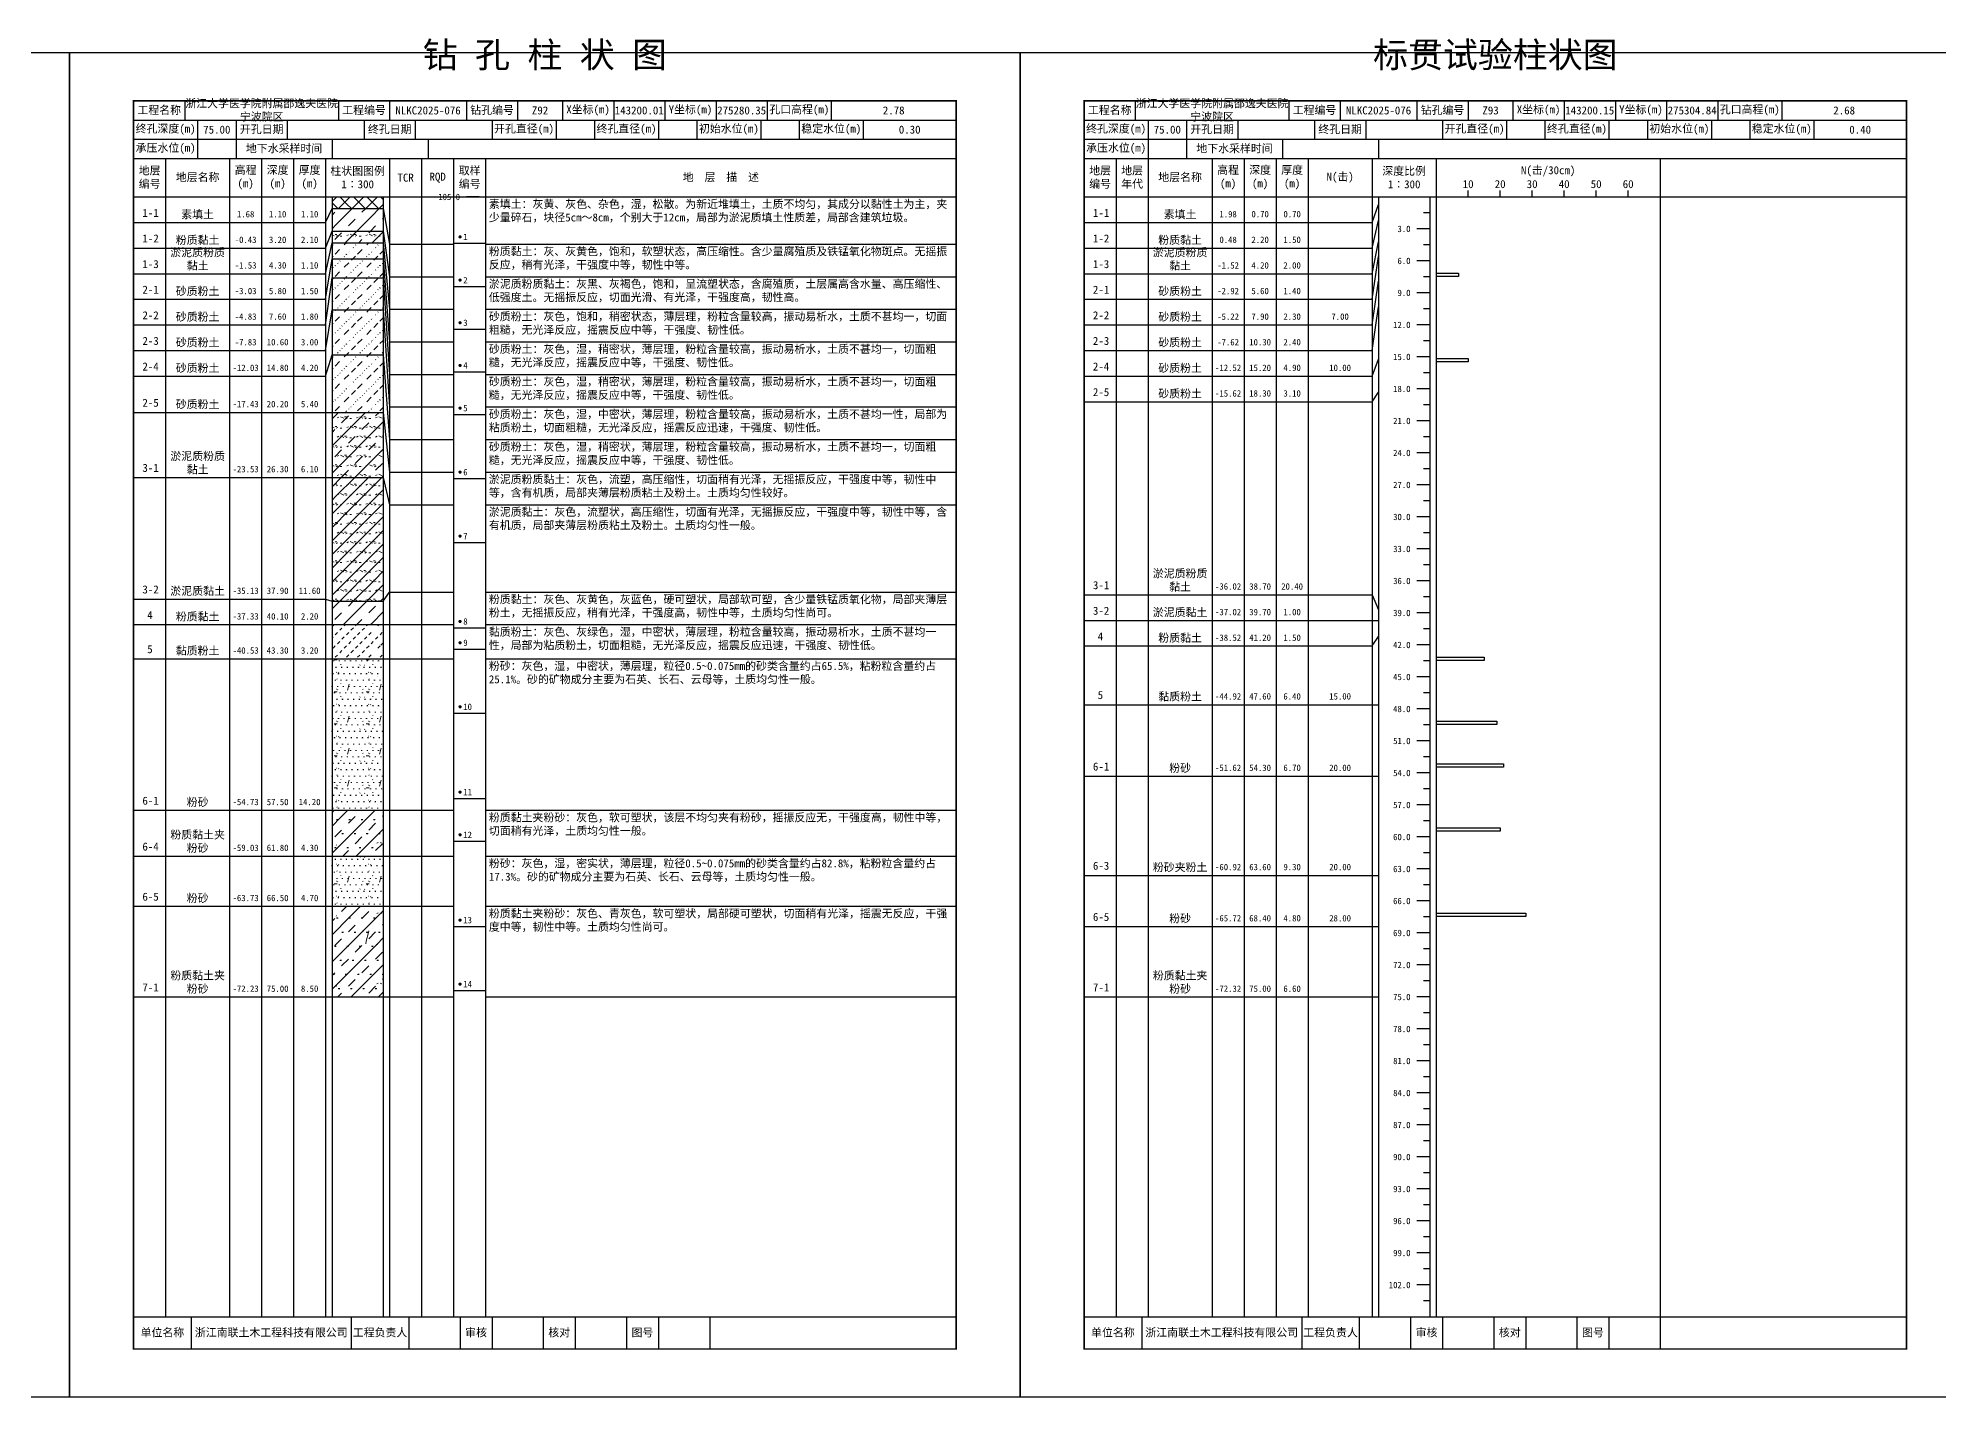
# Model space of a CAD drawing. Extents: x 297 to 65340, y 0 to 425.
# Drawn here: x 59687 to 60281, y 0 to 425 of the extents above; entities that cross this region are included whole.
import ezdxf
from ezdxf.enums import TextEntityAlignment as Align

# ---------------------------------------------------------------- set-up
doc = ezdxf.new("R2010")
doc.units = 0
doc.layers.get('0').update_dxf_attribs({"linetype": 'CONTINUOUS'})
doc.layers.add('FRAME', color=7, linetype='CONTINUOUS')
doc.layers.add('STRATUM', color=7, linetype='CONTINUOUS')
doc.layers.add('HATCH', color=7, linetype='CONTINUOUS', lineweight=13)
doc.styles.add('ST', font='')
doc.styles.get('ST').set_extended_font_data('SimSun')
pattern_1 = [(45, (0, 0), (-4.2426407, 4.2426407), [10, 0]), (45, (1.061, -3.182), (-2.12132034, 6.36396103), [3, -3])]
pattern_2 = [(45, (0, 0), (-4.2426407, 4.2426407), [10, 0]), (45, (1.061, -3.182), (-2.12132034, 6.36396103), [3, -3]), (26.565, (1.0741, -0.2536), (5.99982296, 5.99981224), [0.567, -12.849]), (0, (0.507, -0.2536), (0, 6), [0.567, -5.433]), (26.565, (-1.5813, 0), (5.99982296, 5.99981224), [0.567, -12.849]), (0, (-1.074, 0.2536), (0, 6), [0.567, -5.433]), (153.435, (0.5071, -0.2536), (-5.9998176, -5.36e-06), [1.134, -12.2826]), (26.565, (4.0741, 2.7464), (5.99982296, 5.99981224), [0.567, -12.849]), (0, (3.507, 2.7464), (0, 6), [0.567, -5.433]), (26.565, (1.4187, 3), (5.99982296, 5.99981224), [0.567, -12.849]), (0, (1.926, 3.2536), (0, 6), [0.567, -5.433]), (153.435, (3.5071, 2.7464), (-5.9998176, -5.36e-06), [1.134, -12.2826])]
pattern_3 = [(45.000006, (0, 0), (-7.3e-07, 6.99998237), [1.971956, -7.927535]), (45.000006, (2.813, 2.829), (-7.3e-07, 6.99998237), [1.99367, -7.905828]), (45.000006, (5.0675, 5.082), (-7.3e-07, 6.99998237), [1.813609, -8.085882]), (26.565052, (0, 3.5), (7.00000042, 7.00000017), [0.0965, -15.555976]), (36.869899, (0.7, 4.2), (6.999999835, 7.000000165), [0.197747, -34.802253]), (315.00001, (3.5, 6.976), (6.99998237, 1.22e-06), [0.033054, -9.866441]), (26.565052, (3.5, 0), (7.00000042, 7.00000017), [0.144749, -15.507727]), (26.565052, (4.2, 0.7), (7.00000042, 7.00000017), [0.10528, -15.547196]), (90.000004, (4.55, 1.05), (-7, -5e-07), [0.028767, -6.971233]), (26.565052, (4.9, 1.4), (7.00000042, 7.00000017), [0.091014, -31.213938]), (36.869899, (5.6, 2.1), (6.999999835, 7.000000165), [0.110692, -34.889308]), (45.000002, (6.3, 2.8), (-2.4e-07, 6.99998237), [0.109112, -9.790383]), (315.00001, (6.914, 3.548), (6.99998237, 1.22e-06), [0.033054, -9.866441]), (36.869898, (1.4, 4.9), (6.999999957, 7.000000043), [0.10224, -34.89776]), (53.130103, (2.1, 5.6), (13.999999763, 21.000000158), [0.134384, -34.865616]), (53.130103, (2.8, 6.3), (13.999999763, 21.000000158), [0.126246, -34.873754])]
pattern_4 = [(82.875, (-0.8346, -1.206), (0.00036925, 10.000176442), [0.08929, -80.53371]), (143.13, (-0.7336, -1.2818), (-29.99996427, 20.00005359), [0.12627, -49.87373]), (172.875, (-0.5564, -1.304), (-70.000245666, 9.999660329), [0.17857, -80.44443]), (206.565, (-0.378, -1.2147), (-9.99970493, -9.99968706), [0.19954, -22.16046]), (243.435, (-0.2887, -1.0363), (8.93e-06, -9.999696), [0.19954, -22.16146]), (255.964, (-0.1994, -0.679), (-0.00020004, -9.99950129), [0.36813, -40.86287]), (255.964, (0.1106, 0.561), (-0.00020004, -9.99950129), [1.27838, -39.95262]), (255.964, (0.179, 0.835), (-0.00020004, -9.99950129), [0.28235, -40.94865]), (216.87, (0.3694, 1.0892), (-9.999982136, -10.000017864), [0.12627, -49.87373]), (243.435, (0.2683, 1.0135), (8.93e-06, -9.999696), [0.19954, -22.16146]), (206.565, (0.548, 1.1785), (-9.99970493, -9.99968706), [0.19954, -22.16046]), (172.875, (0.725, 1.1563), (-70.000245666, 9.999660329), [0.17857, -80.44443]), (143.13, (0.826, 1.0806), (-29.99996427, 20.00005359), [0.12627, -49.87373]), (82.875, (0.815, 0.992), (0.00036925, 10.000176442), [0.08929, -80.53371]), (0, (-0.33, 0.34), (0, 10), [0.89286, -9.10714]), (0, (0.025, 0), (1, 2), [0, -1.75]), (0, (0, 0.025), (1, 2), [0, -1.75]), (0, (0, 0), (1, 2), [0, -1.75]), (0, (-0.025, 0), (1, 2), [0, -1.75]), (0, (0, -0.025), (1, 2), [0, -1.75])]
pattern_5 = [(82.875, (-1.8361, -2.6533), (0.00081235, 22.00038817), [0.196438, -177.174162]), (143.13, (-1.614, -2.82), (-65.9999214, 44.0001179), [0.277794, -109.722206]), (172.875, (-1.224, -2.8687), (-154.00054047, 21.99925272), [0.392854, -176.977746]), (206.565, (-0.831, -2.672), (-21.9993508, -21.9993115), [0.438988, -48.753012]), (243.435, (-0.635, -2.28), (1.96e-05, -21.9993312), [0.438988, -48.755212]), (255.964, (-0.4387, -1.494), (-0.0004401, -21.99890283), [0.809886, -89.898314]), (255.964, (0.2434, 1.2344), (-0.0004401, -21.99890283), [2.812436, -87.895764]), (255.964, (0.394, 1.837), (-0.0004401, -21.99890283), [0.62117, -90.08703]), (216.87, (0.8126, 2.3963), (-21.9999607, -22.0000393), [0.277794, -109.722206]), (243.435, (0.59, 2.23), (1.96e-05, -21.9993312), [0.438988, -48.755212]), (206.565, (1.205, 2.593), (-21.9993508, -21.9993115), [0.438988, -48.753012]), (172.875, (1.595, 2.544), (-154.00054047, 21.99925272), [0.392854, -176.977746]), (143.13, (1.8173, 2.3772), (-65.9999214, 44.0001179), [0.277794, -109.722206]), (82.875, (1.793, 2.1823), (0.00081235, 22.00038817), [0.196438, -177.174162]), (0, (-0.725, 0.748), (0, 22), [1.964292, -20.035708]), (0, (0.055, 0), (2.2, 4.4), [0, -3.85]), (0, (0, 0.055), (2.2, 4.4), [0, -3.85]), (0, (0, 0), (2.2, 4.4), [0, -3.85]), (0, (-0.055, 0), (2.2, 4.4), [0, -3.85]), (0, (0, -0.055), (2.2, 4.4), [0, -3.85])]

# ---------------------------------------------------------------- blocks, each defined once
blk = doc.blocks.new('SolidCircle')
at = {"const_width": 0.5}
blk.add_lwpolyline([(-0.25, 0, 1), (0.25, 0, 1)], format="xyb", close=True, dxfattribs=at)

msp = doc.modelspace()

# ---------------------------------------------------------------- hatches: boundary and pattern name
at = {"layer": 'HATCH'}
h = msp.add_hatch(dxfattribs=at)
h.set_pattern_fill('STT', color=256, style=0)
h.set_pattern_definition([(45, (0, 0), (-2.12132034, 2.12132034), [10, 0]), (135, (0, 0), (-2.12132034, -2.12132034), [10, 0])])
h.paths.add_polyline_path([(59795, 375), (59779, 375), (59779, 371.33), (59795, 371.33)])
h = msp.add_hatch(dxfattribs=at)
h.set_pattern_fill('FZNT', color=256, style=0)
h.set_pattern_definition(pattern_1)
h.paths.add_polyline_path([(59795, 371.33), (59779, 371.33), (59779, 364.33), (59795, 364.33)])
h = msp.add_hatch(dxfattribs=at)
h.set_pattern_fill('YNFNT', color=256, style=0)
h.set_pattern_definition(pattern_2)
h.paths.add_polyline_path([(59795, 364.33), (59779, 364.33), (59779, 360.67), (59795, 360.67)])
h = msp.add_hatch(dxfattribs=at)
h.set_pattern_fill('SZFT', color=256, style=0)
h.set_pattern_definition(pattern_3)
h.paths.add_polyline_path([(59795, 360.67), (59779, 360.67), (59779, 355.67), (59795, 355.67)])
h = msp.add_hatch(dxfattribs=at)
h.set_pattern_fill('SZFT', color=256, style=0)
h.set_pattern_definition(pattern_3)
h.paths.add_polyline_path([(59795, 355.67), (59779, 355.67), (59779, 349.67), (59795, 349.67)])
h = msp.add_hatch(dxfattribs=at)
h.set_pattern_fill('SZFT', color=256, style=0)
h.set_pattern_definition(pattern_3)
h.paths.add_polyline_path([(59795, 349.67), (59779, 349.67), (59779, 339.67), (59795, 339.67)])
h = msp.add_hatch(dxfattribs=at)
h.set_pattern_fill('SZFT', color=256, style=0)
h.set_pattern_definition(pattern_3)
h.paths.add_polyline_path([(59795, 339.67), (59779, 339.67), (59779, 325.67), (59795, 325.67)])
h = msp.add_hatch(dxfattribs=at)
h.set_pattern_fill('SZFT', color=256, style=0)
h.set_pattern_definition(pattern_3)
h.paths.add_polyline_path([(59795, 325.67), (59779, 325.67), (59779, 307.67), (59795, 307.67)])
h = msp.add_hatch(dxfattribs=at)
h.set_pattern_fill('YNFNT', color=256, style=0)
h.set_pattern_definition(pattern_2)
h.paths.add_polyline_path([(59795, 307.67), (59779, 307.67), (59779, 287.33), (59795, 287.33)])
h = msp.add_hatch(dxfattribs=at)
h.set_pattern_fill('YNNT', color=256, style=0)
h.set_pattern_definition([(45, (0, 0), (-2.12132034, 2.12132034), [10, 0]), (26.565, (1.0741, -0.2536), (5.99982296, 5.99981224), [0.567, -12.849]), (0, (0.507, -0.2536), (0, 6), [0.567, -5.433]), (26.565, (-1.5813, 0), (5.99982296, 5.99981224), [0.567, -12.849]), (0, (-1.074, 0.2536), (0, 6), [0.567, -5.433]), (153.435, (0.5071, -0.2536), (-5.9998176, -5.36e-06), [1.134, -12.2826]), (26.565, (4.0741, 2.7464), (5.99982296, 5.99981224), [0.567, -12.849]), (0, (3.507, 2.7464), (0, 6), [0.567, -5.433]), (26.565, (1.4187, 3), (5.99982296, 5.99981224), [0.567, -12.849]), (0, (1.926, 3.2536), (0, 6), [0.567, -5.433]), (153.435, (3.5071, 2.7464), (-5.9998176, -5.36e-06), [1.134, -12.2826])])
h.paths.add_polyline_path([(59795, 287.33), (59779, 287.33), (59779, 248.67), (59795, 248.67)])
h = msp.add_hatch(dxfattribs=at)
h.set_pattern_fill('FZNT', color=256, style=0)
h.set_pattern_definition(pattern_1)
h.paths.add_polyline_path([(59795, 248.67), (59779, 248.67), (59779, 241.33), (59795, 241.33)])
h = msp.add_hatch(dxfattribs=at)
h.set_pattern_fill('NZFT', color=256, style=0)
h.set_pattern_definition([(45.000005, (0, 0), (-6e-07, 6.99998237), [0.947297, -8.952198]), (45.000005, (1.4, 1.4), (-6e-07, 6.99998237), [0.986898, -8.912597]), (45.000005, (2.8, 2.8), (-6e-07, 6.99998237), [1.060182, -8.839313]), (45.000005, (4.2, 4.2), (-6e-07, 6.99998237), [0.949178, -8.950318]), (45.000005, (5.6, 5.6), (-6e-07, 6.99998237), [1.036501, -8.862994]), (45.000005, (3.5, 0), (-6e-07, 6.99998237), [1.013348, -8.886147]), (45.000005, (4.9, 1.4), (-6e-07, 6.99998237), [1.078956, -12.120371]), (45.000005, (6.3, 2.8), (-6e-07, 6.99998237), [0.998824, -8.900671]), (45.000003, (0.7, 4.2), (-3.7e-07, 6.99998237), [1.05533, -8.844165]), (45.000003, (2.1, 5.6), (-3.7e-07, 6.99998237), [1.036501, -8.862994])])
h.paths.add_polyline_path([(59795, 241.33), (59779, 241.33), (59779, 230.67), (59795, 230.67)])
h = msp.add_hatch(dxfattribs=at)
h.set_pattern_fill('FS', color=256, style=0)
h.set_pattern_definition(pattern_4)
h.paths.add_polyline_path([(59795, 230.67), (59779, 230.67), (59779, 183.33), (59795, 183.33)])
h = msp.add_hatch(dxfattribs=at)
h.set_pattern_fill('FZNT', color=256, style=0)
h.set_pattern_definition(pattern_1)
h.paths.add_polyline_path([(59795, 183.33), (59779, 183.33), (59779, 169), (59795, 169)])
h = msp.add_hatch(dxfattribs=at)
h.set_pattern_fill('FS', color=256, scale=2.2, style=0)
h.set_pattern_definition(pattern_5)
h.paths.add_polyline_path([(59795, 183.33), (59779, 183.33), (59779, 169), (59795, 169)])
h = msp.add_hatch(dxfattribs=at)
h.set_pattern_fill('FS', color=256, style=0)
h.set_pattern_definition(pattern_4)
h.paths.add_polyline_path([(59795, 169), (59779, 169), (59779, 153.33), (59795, 153.33)])
h = msp.add_hatch(dxfattribs=at)
h.set_pattern_fill('FZNT', color=256, style=0)
h.set_pattern_definition(pattern_1)
h.paths.add_polyline_path([(59795, 153.33), (59779, 153.33), (59779, 125), (59795, 125)])
h = msp.add_hatch(dxfattribs=at)
h.set_pattern_fill('FS', color=256, scale=2.2, style=0)
h.set_pattern_definition(pattern_5)
h.paths.add_polyline_path([(59795, 153.33), (59779, 153.33), (59779, 125), (59795, 125)])

# ---------------------------------------------------------------- linework, layer by layer
at = {"layer": 'FRAME', "color": 245, "linetype": 'Continuous'}
for points in [[(59400, 0), (59697, 0), (59697, 420), (59400, 420)], [(59697, 0), (59994, 0), (59994, 420), (59697, 420)], [(59994, 0), (60291, 0), (60291, 420), (59994, 420)]]:
    msp.add_lwpolyline(points, close=True, dxfattribs=at)
at = {"layer": 'FRAME', "linetype": 'Continuous', "const_width": 0.5}
for points in [[(59717, 15), (59974, 15), (59974, 405), (59717, 405)], [(60014, 15), (60271, 15), (60271, 405), (60014, 405)]]:
    msp.add_lwpolyline(points, close=True, dxfattribs=at)
at = {"layer": 'FRAME', "color": 0, "linetype": 'Continuous'}
for points in [[(59733, 405), (59733, 399)], [(59781, 405), (59781, 399)], [(59797, 405), (59797, 399)], [(59821, 405), (59821, 399)], [(59837, 405), (59837, 399)], [(59851, 405), (59851, 399)], [(59867, 405), (59867, 399)], [(59883, 405), (59883, 399)], [(59899, 405), (59899, 399)], [(59915, 405), (59915, 399)], [(59935, 405), (59935, 399)], [(59974, 405), (59974, 399)], [(60030, 405), (60030, 399)], [(60078, 405), (60078, 399)], [(60094, 405), (60094, 399)], [(60118, 405), (60118, 399)], [(60134, 405), (60134, 399)], [(60148, 405), (60148, 399)], [(60164, 405), (60164, 399)], [(60180, 405), (60180, 399)], [(60196, 405), (60196, 399)], [(60212, 405), (60212, 399)], [(60232, 405), (60232, 399)], [(60271, 405), (60271, 399)], [(59717, 399), (59974, 399)], [(59737, 399), (59737, 393)], [(59749, 399), (59749, 393)], [(59765, 399), (59765, 393)], [(59789, 399), (59789, 393)], [(59805, 399), (59805, 393)], [(59829, 399), (59829, 393)], [(59849, 399), (59849, 393)], [(59861, 399), (59861, 393)], [(59881, 399), (59881, 393)], [(59893, 399), (59893, 393)], [(59913, 399), (59913, 393)], [(59925, 399), (59925, 393)], [(59945, 399), (59945, 393)], [(59974, 399), (59974, 393)], [(60014, 399), (60271, 399)], [(60034, 399), (60034, 393)], [(60046, 399), (60046, 393)], [(60062, 399), (60062, 393)], [(60086, 399), (60086, 393)], [(60102, 399), (60102, 393)], [(60126, 399), (60126, 393)], [(60146, 399), (60146, 393)], [(60158, 399), (60158, 393)], [(60178, 399), (60178, 393)], [(60190, 399), (60190, 393)], [(60210, 399), (60210, 393)], [(60222, 399), (60222, 393)], [(60242, 399), (60242, 393)], [(60271, 399), (60271, 393)], [(59717, 393), (59974, 393)], [(59737, 393), (59737, 387)], [(59749, 393), (59749, 387)], [(59779, 393), (59779, 387)], [(59809, 393), (59809, 387)], [(60014, 393), (60271, 393)], [(60034, 393), (60034, 387)], [(60046, 393), (60046, 387)], [(60076, 393), (60076, 387)], [(60106, 393), (60106, 387)], [(59717, 387), (59974, 387)], [(59727, 387), (59727, 25)], [(59747, 387), (59747, 25)], [(59757, 387), (59757, 25)], [(59767, 387), (59767, 25)], [(59777, 387), (59777, 25)], [(59797, 387), (59797, 25)], [(59807, 387), (59807, 25)], [(59817, 387), (59817, 25)], [(59827, 387), (59827, 25)], [(59974, 387), (59974, 25)], [(60014, 387), (60271, 387)], [(60024, 387), (60024, 25)], [(60034, 387), (60034, 25)], [(60054, 387), (60054, 25)], [(60064, 387), (60064, 25)], [(60074, 387), (60074, 25)], [(60084, 387), (60084, 25)], [(60104, 387), (60104, 25)], [(60124, 387), (60124, 25)], [(60194, 387), (60194, 25)], [(59717, 375), (59974, 375)], [(59779, 375), (59779, 25)], [(59795, 375), (59795, 25)], [(60014, 375), (60271, 375)], [(60106, 375), (60106, 25)], [(60122, 375), (60122, 25)], [(60134, 375), (60134, 377)], [(60144, 375), (60144, 377)], [(60154, 375), (60154, 377)], [(60164, 375), (60164, 377)], [(60174, 375), (60174, 377)], [(60184, 375), (60184, 377)], [(59717, 25), (59974, 25)], [(59735, 25), (59735, 15)], [(59785, 25), (59785, 15)], [(59803, 25), (59803, 15)], [(59819, 25), (59819, 15)], [(59829, 25), (59829, 15)], [(59845, 25), (59845, 15)], [(59855, 25), (59855, 15)], [(59871, 25), (59871, 15)], [(59881, 25), (59881, 15)], [(59897, 25), (59897, 15)], [(60014, 25), (60271, 25)], [(60032, 25), (60032, 15)], [(60082, 25), (60082, 15)], [(60100, 25), (60100, 15)], [(60116, 25), (60116, 15)], [(60126, 25), (60126, 15)], [(60142, 25), (60142, 15)], [(60152, 25), (60152, 15)], [(60168, 25), (60168, 15)], [(60178, 25), (60178, 15)], [(60194, 25), (60194, 15)]]:
    msp.add_lwpolyline(points, dxfattribs=at)
at = {"layer": 'STRATUM', "linetype": 'Continuous'}
for points in [[(59825, 375), (59821, 375)], [(59777, 367), (59779, 371.33), (59795, 371.33), (59797, 360.23)], [(60104, 367), (60106, 372.67)], [(60122, 370), (60120, 370)], [(59717, 367), (59727, 367)], [(59727, 367), (59747, 367)], [(59747, 367), (59757, 367)], [(59757, 367), (59767, 367)], [(59767, 367), (59777, 367)], [(59777, 359), (59779, 364.33), (59795, 364.33), (59797, 350.06)], [(60014, 367), (60024, 367)], [(60024, 367), (60034, 367)], [(60034, 367), (60054, 367)], [(60054, 367), (60064, 367)], [(60064, 367), (60074, 367)], [(60074, 367), (60084, 367)], [(60084, 367), (60104, 367)], [(60104, 359), (60106, 367.67)], [(60122, 365), (60118, 365)], [(59717, 359), (59727, 359)], [(59727, 359), (59747, 359)], [(59747, 359), (59757, 359)], [(59757, 359), (59767, 359)], [(59767, 359), (59777, 359)], [(59777, 351), (59779, 360.67), (59795, 360.67), (59797, 339.88)], [(59797, 360.23), (59807, 360.23)], [(59807, 360.23), (59817, 360.23)], [(59817, 360.5), (59827, 360.5)], [(59827, 360.23), (59974, 360.23)], [(60014, 359), (60024, 359)], [(60024, 359), (60034, 359)], [(60034, 359), (60054, 359)], [(60054, 359), (60064, 359)], [(60064, 359), (60074, 359)], [(60074, 359), (60084, 359)], [(60084, 359), (60104, 359)], [(60104, 351), (60106, 361)], [(60122, 360), (60120, 360)], [(59717, 351), (59727, 351)], [(59727, 351), (59747, 351)], [(59747, 351), (59757, 351)], [(59757, 351), (59767, 351)], [(59767, 351), (59777, 351)], [(59777, 343), (59779, 355.67), (59795, 355.67), (59797, 329.7)], [(60014, 351), (60024, 351)], [(60024, 351), (60034, 351)], [(60034, 351), (60054, 351)], [(60054, 351), (60064, 351)], [(60064, 351), (60074, 351)], [(60074, 351), (60084, 351)], [(60084, 351), (60104, 351)], [(60104, 343), (60106, 356.33)], [(60122, 355), (60118, 355)], [(60124, 351.17), (60131, 351.17), (60131, 350.17), (60124, 350.17)], [(59777, 335), (59779, 349.67), (59795, 349.67), (59797, 319.53)], [(59797, 350.06), (59807, 350.06)], [(59807, 350.06), (59817, 350.06)], [(59817, 347), (59827, 347)], [(59827, 350.06), (59974, 350.06)], [(60104, 335), (60106, 348.67)], [(60122, 345), (60118, 345)], [(60122, 350), (60120, 350)], [(59717, 343), (59727, 343)], [(59727, 343), (59747, 343)], [(59747, 343), (59757, 343)], [(59757, 343), (59767, 343)], [(59767, 343), (59777, 343)], [(59777, 327), (59779, 339.67), (59795, 339.67), (59797, 309.35)], [(59797, 339.88), (59807, 339.88)], [(59807, 339.88), (59817, 339.88)], [(59827, 339.88), (59974, 339.88)], [(60014, 343), (60024, 343)], [(60024, 343), (60034, 343)], [(60034, 343), (60054, 343)], [(60054, 343), (60064, 343)], [(60064, 343), (60074, 343)], [(60074, 343), (60084, 343)], [(60084, 343), (60104, 343)], [(60104, 327), (60106, 340.67)], [(60122, 340), (60120, 340)], [(59717, 335), (59727, 335)], [(59727, 335), (59747, 335)], [(59747, 335), (59757, 335)], [(59757, 335), (59767, 335)], [(59767, 335), (59777, 335)], [(59817, 333.67), (59827, 333.67)], [(60014, 335), (60024, 335)], [(60024, 335), (60034, 335)], [(60034, 335), (60054, 335)], [(60054, 335), (60064, 335)], [(60064, 335), (60074, 335)], [(60074, 335), (60084, 335)], [(60084, 335), (60104, 335)], [(60122, 335), (60118, 335)], [(59717, 327), (59727, 327)], [(59727, 327), (59747, 327)], [(59747, 327), (59757, 327)], [(59757, 327), (59767, 327)], [(59767, 327), (59777, 327)], [(59797, 329.7), (59807, 329.7)], [(59807, 329.7), (59817, 329.7)], [(59827, 329.7), (59974, 329.7)], [(60014, 327), (60024, 327)], [(60024, 327), (60034, 327)], [(60034, 327), (60054, 327)], [(60054, 327), (60064, 327)], [(60064, 327), (60074, 327)], [(60074, 327), (60084, 327)], [(60084, 327), (60104, 327)], [(60122, 330), (60120, 330)], [(59777, 319), (59779, 325.67), (59795, 325.67), (59797, 299.17)], [(60104, 319), (60106, 324.33)], [(60122, 325), (60118, 325)], [(60124, 324.5), (60134, 324.5), (60134, 323.5), (60124, 323.5)], [(59717, 319), (59727, 319)], [(59727, 319), (59747, 319)], [(59747, 319), (59757, 319)], [(59757, 319), (59767, 319)], [(59767, 319), (59777, 319)], [(59797, 319.53), (59807, 319.53)], [(59807, 319.53), (59817, 319.53)], [(59817, 320.33), (59827, 320.33)], [(59827, 319.53), (59974, 319.53)], [(60014, 319), (60024, 319)], [(60024, 319), (60034, 319)], [(60034, 319), (60054, 319)], [(60054, 319), (60064, 319)], [(60064, 319), (60074, 319)], [(60074, 319), (60084, 319)], [(60084, 319), (60104, 319)], [(60122, 315), (60118, 315)], [(60122, 320), (60120, 320)], [(59797, 309.35), (59807, 309.35)], [(59807, 309.35), (59817, 309.35)], [(59827, 309.35), (59974, 309.35)], [(60014, 311), (60024, 311)], [(60024, 311), (60034, 311)], [(60034, 311), (60054, 311)], [(60054, 311), (60064, 311)], [(60064, 311), (60074, 311)], [(60074, 311), (60084, 311)], [(60084, 311), (60104, 311)], [(60104, 311), (60106, 314)], [(60122, 310), (60120, 310)], [(59717, 307.67), (59727, 307.67)], [(59727, 307.67), (59747, 307.67)], [(59747, 307.67), (59757, 307.67)], [(59757, 307.67), (59767, 307.67)], [(59767, 307.67), (59777, 307.67)], [(59777, 307.67), (59779, 307.67), (59795, 307.67), (59797, 289)], [(59817, 307), (59827, 307)], [(60122, 305), (60118, 305)], [(59797, 299.17), (59807, 299.17)], [(59807, 299.17), (59817, 299.17)], [(59827, 299.17), (59974, 299.17)], [(60122, 300), (60120, 300)], [(60122, 295), (60118, 295)], [(59717, 287.33), (59727, 287.33)], [(59727, 287.33), (59747, 287.33)], [(59747, 287.33), (59757, 287.33)], [(59757, 287.33), (59767, 287.33)], [(59767, 287.33), (59777, 287.33)], [(59777, 287.33), (59779, 287.33), (59795, 287.33), (59797, 278.82)], [(59797, 289), (59807, 289)], [(59807, 289), (59817, 289)], [(59817, 287), (59827, 287)], [(59827, 289), (59974, 289)], [(60122, 290), (60120, 290)], [(60122, 285), (60118, 285)], [(60122, 280), (60120, 280)], [(59797, 278.82), (59807, 278.82)], [(59807, 278.82), (59817, 278.82)], [(59827, 278.82), (59974, 278.82)], [(60122, 275), (60118, 275)], [(60122, 270), (60120, 270)], [(59817, 267), (59827, 267)], [(60122, 265), (60118, 265)], [(60122, 260), (60120, 260)], [(59777, 249.33), (59779, 248.67), (59795, 248.67), (59797, 251.51)], [(59797, 251.51), (59807, 251.51)], [(59807, 251.51), (59817, 251.51)], [(59827, 251.51), (59974, 251.51)], [(60014, 250.67), (60024, 250.67)], [(60024, 250.67), (60034, 250.67)], [(60034, 250.67), (60054, 250.67)], [(60054, 250.67), (60064, 250.67)], [(60064, 250.67), (60074, 250.67)], [(60074, 250.67), (60084, 250.67)], [(60084, 250.67), (60104, 250.67)], [(60104, 250.67), (60106, 246)], [(60122, 255), (60118, 255)], [(60122, 250), (60120, 250)], [(59717, 249.33), (59727, 249.33)], [(59727, 249.33), (59747, 249.33)], [(59747, 249.33), (59757, 249.33)], [(59757, 249.33), (59767, 249.33)], [(59767, 249.33), (59777, 249.33)], [(60122, 245), (60118, 245)], [(59717, 241.33), (59727, 241.33)], [(59727, 241.33), (59747, 241.33)], [(59747, 241.33), (59757, 241.33)], [(59757, 241.33), (59767, 241.33)], [(59767, 241.33), (59777, 241.33)], [(59777, 241.33), (59779, 241.33), (59795, 241.33), (59797, 241.33)], [(59797, 241.33), (59807, 241.33)], [(59807, 241.33), (59817, 241.33)], [(59817, 240.33), (59827, 240.33)], [(59827, 241.33), (59974, 241.33)], [(60014, 242.67), (60024, 242.67)], [(60024, 242.67), (60034, 242.67)], [(60034, 242.67), (60054, 242.67)], [(60054, 242.67), (60064, 242.67)], [(60064, 242.67), (60074, 242.67)], [(60074, 242.67), (60084, 242.67)], [(60084, 242.67), (60104, 242.67)], [(60104, 242.67), (60106, 242.67)], [(60104, 234.67), (60106, 237.67)], [(60122, 240), (60120, 240)], [(59817, 233.67), (59827, 233.67)], [(60014, 234.67), (60024, 234.67)], [(60024, 234.67), (60034, 234.67)], [(60034, 234.67), (60054, 234.67)], [(60054, 234.67), (60064, 234.67)], [(60064, 234.67), (60074, 234.67)], [(60074, 234.67), (60084, 234.67)], [(60084, 234.67), (60104, 234.67)], [(60122, 235), (60118, 235)], [(59717, 230.67), (59727, 230.67)], [(59727, 230.67), (59747, 230.67)], [(59747, 230.67), (59757, 230.67)], [(59757, 230.67), (59767, 230.67)], [(59767, 230.67), (59777, 230.67)], [(59777, 230.67), (59779, 230.67), (59795, 230.67), (59797, 230.67)], [(59797, 230.67), (59807, 230.67)], [(59807, 230.67), (59817, 230.67)], [(59827, 230.67), (59974, 230.67)], [(60122, 230), (60120, 230)], [(60124, 231.17), (60139, 231.17), (60139, 230.17), (60124, 230.17)], [(60122, 225), (60118, 225)], [(60122, 220), (60120, 220)], [(60014, 216.33), (60024, 216.33)], [(60024, 216.33), (60034, 216.33)], [(60034, 216.33), (60054, 216.33)], [(60054, 216.33), (60064, 216.33)], [(60064, 216.33), (60074, 216.33)], [(60074, 216.33), (60084, 216.33)], [(60084, 216.33), (60104, 216.33)], [(60104, 216.33), (60106, 216.33)], [(60122, 215), (60118, 215)], [(59817, 213.67), (59827, 213.67)], [(60122, 210), (60120, 210)], [(60124, 211.17), (60143, 211.17), (60143, 210.17), (60124, 210.17)], [(60122, 205), (60118, 205)], [(60122, 200), (60120, 200)], [(60124, 197.83), (60145, 197.83), (60145, 196.83), (60124, 196.83)], [(60014, 194), (60024, 194)], [(60024, 194), (60034, 194)], [(60034, 194), (60054, 194)], [(60054, 194), (60064, 194)], [(60064, 194), (60074, 194)], [(60074, 194), (60084, 194)], [(60084, 194), (60104, 194)], [(60104, 194), (60106, 194)], [(60122, 195), (60118, 195)], [(59817, 187), (59827, 187)], [(60122, 185), (60118, 185)], [(60122, 190), (60120, 190)], [(59717, 183.33), (59727, 183.33)], [(59727, 183.33), (59747, 183.33)], [(59747, 183.33), (59757, 183.33)], [(59757, 183.33), (59767, 183.33)], [(59767, 183.33), (59777, 183.33)], [(59777, 183.33), (59779, 183.33), (59795, 183.33), (59797, 183.33)], [(59797, 183.33), (59807, 183.33)], [(59807, 183.33), (59817, 183.33)], [(59827, 183.33), (59974, 183.33)], [(60122, 180), (60120, 180)], [(59817, 173.67), (59827, 173.67)], [(60122, 175), (60118, 175)], [(60124, 177.83), (60144, 177.83), (60144, 176.83), (60124, 176.83)], [(59717, 169), (59727, 169)], [(59727, 169), (59747, 169)], [(59747, 169), (59757, 169)], [(59757, 169), (59767, 169)], [(59767, 169), (59777, 169)], [(59777, 169), (59779, 169), (59795, 169), (59797, 169)], [(59797, 169), (59807, 169)], [(59807, 169), (59817, 169)], [(59827, 169), (59974, 169)], [(60122, 170), (60120, 170)], [(60014, 163), (60024, 163)], [(60024, 163), (60034, 163)], [(60034, 163), (60054, 163)], [(60054, 163), (60064, 163)], [(60064, 163), (60074, 163)], [(60074, 163), (60084, 163)], [(60084, 163), (60104, 163)], [(60104, 163), (60106, 163)], [(60122, 165), (60118, 165)], [(60122, 155), (60118, 155)], [(60122, 160), (60120, 160)], [(59717, 153.33), (59727, 153.33)], [(59727, 153.33), (59747, 153.33)], [(59747, 153.33), (59757, 153.33)], [(59757, 153.33), (59767, 153.33)], [(59767, 153.33), (59777, 153.33)], [(59777, 153.33), (59779, 153.33), (59795, 153.33), (59797, 153.33)], [(59797, 153.33), (59807, 153.33)], [(59807, 153.33), (59817, 153.33)], [(59827, 153.33), (59974, 153.33)], [(60122, 150), (60120, 150)], [(60124, 151.17), (60152, 151.17), (60152, 150.17), (60124, 150.17)], [(59817, 147), (59827, 147)], [(60014, 147), (60024, 147)], [(60024, 147), (60034, 147)], [(60034, 147), (60054, 147)], [(60054, 147), (60064, 147)], [(60064, 147), (60074, 147)], [(60074, 147), (60084, 147)], [(60084, 147), (60104, 147)], [(60104, 147), (60106, 147)], [(60122, 145), (60118, 145)], [(60122, 140), (60120, 140)], [(60122, 135), (60118, 135)], [(59717, 125), (59727, 125)], [(59727, 125), (59747, 125)], [(59747, 125), (59757, 125)], [(59757, 125), (59767, 125)], [(59767, 125), (59777, 125)], [(59777, 125), (59779, 125), (59795, 125), (59797, 125)], [(59797, 125), (59807, 125)], [(59807, 125), (59817, 125)], [(59817, 127), (59827, 127)], [(59827, 125), (59974, 125)], [(60014, 125), (60024, 125)], [(60024, 125), (60034, 125)], [(60034, 125), (60054, 125)], [(60054, 125), (60064, 125)], [(60064, 125), (60074, 125)], [(60074, 125), (60084, 125)], [(60084, 125), (60104, 125)], [(60104, 125), (60106, 125)], [(60122, 125), (60118, 125)], [(60122, 130), (60120, 130)], [(60122, 120), (60120, 120)], [(60122, 115), (60118, 115)], [(60122, 110), (60120, 110)], [(60122, 105), (60118, 105)], [(60122, 100), (60120, 100)], [(60122, 95), (60118, 95)], [(60122, 90), (60120, 90)], [(60122, 85), (60118, 85)], [(60122, 80), (60120, 80)], [(60122, 75), (60118, 75)], [(60122, 70), (60120, 70)], [(60122, 65), (60118, 65)], [(60122, 60), (60120, 60)], [(60122, 55), (60118, 55)], [(60122, 50), (60120, 50)], [(60122, 45), (60118, 45)], [(60122, 40), (60120, 40)], [(60122, 35), (60118, 35)], [(60122, 30), (60120, 30)]]:
    msp.add_lwpolyline(points, dxfattribs=at)

# ---------------------------------------------------------------- block references
at = {"layer": 'STRATUM'}
for p in [(59819, 362.5), (59819, 349), (59819, 335.67), (59819, 322.33), (59819, 309), (59819, 289), (59819, 269), (59819, 242.33), (59819, 235.67), (59819, 215.67), (59819, 189), (59819, 175.67), (59819, 149), (59819, 129)]:
    msp.add_blockref('SolidCircle', p, dxfattribs=at)

# ---------------------------------------------------------------- texts
at = {"layer": 'FRAME', "style": 'ST'}
for s, p in [('钻 孔 柱 状 图', (59845.5, 413)), ('标贯试验柱状图', (60142.5, 413))]:
    msp.add_text(s, height=8, dxfattribs=at).set_placement(p, align=Align.BOTTOM_CENTER)
for s, p in [('10', (60134, 379)), ('20', (60144, 379)), ('30', (60154, 379)), ('40', (60164, 379)), ('50', (60174, 379)), ('60', (60184, 379))]:
    msp.add_text(s, height=2.5, dxfattribs=at).set_placement(p, align=Align.MIDDLE_CENTER)
at = {"layer": 'FRAME', "char_height": 2.5, "attachment_point": 5, "style": 'ST'}
for s, insert, width in [('浙江大学医学院附属邵逸夫医院宁波院区', (59757, 402), 48), ('X坐标(m)', (59859, 402), 16), ('Y坐标(m)', (59891, 402), 16), ('孔口高程(m)', (59925, 402), 20), ('浙江大学医学院附属邵逸夫医院宁波院区', (60054, 402), 48), ('X坐标(m)', (60156, 402), 16), ('Y坐标(m)', (60188, 402), 16), ('孔口高程(m)', (60222, 402), 20), ('工程名称', (59725, 402), 16), ('工程编号', (59789, 402), 16), ('NLKC2025-076', (59809, 402), 24), ('钻孔编号', (59829, 402), 16), ('Z92', (59844, 402), 14), ('143200.01', (59875, 402), 16), ('275280.35', (59907, 402), 16), ('2.78', (59954.5, 402), 39), ('工程名称', (60022, 402), 16), ('工程编号', (60086, 402), 16), ('NLKC2025-076', (60106, 402), 24), ('钻孔编号', (60126, 402), 16), ('Z93', (60141, 402), 14), ('143200.15', (60172, 402), 16), ('275304.84', (60204, 402), 16), ('2.68', (60251.5, 402), 39), ('终孔深度(m)', (59727, 396), 20), ('75.00', (59743, 396), 12), ('开孔日期', (59757, 396), 16), ('终孔日期', (59797, 396), 16), ('开孔直径(m)', (59839, 396), 20), ('终孔直径(m)', (59871, 396), 20), ('初始水位(m)', (59903, 396), 20), ('稳定水位(m)', (59935, 396), 20), ('0.30', (59959.5, 396), 29), ('终孔深度(m)', (60024, 396), 20), ('75.00', (60040, 396), 12), ('开孔日期', (60054, 396), 16), ('终孔日期', (60094, 396), 16), ('开孔直径(m)', (60136, 396), 20), ('终孔直径(m)', (60168, 396), 20), ('初始水位(m)', (60200, 396), 20), ('稳定水位(m)', (60232, 396), 20), ('0.40', (60256.5, 396), 29), ('承压水位(m)', (59727, 390), 20), ('地下水采样时间', (59764, 390), 30), ('承压水位(m)', (60024, 390), 20), ('地下水采样时间', (60061, 390), 30), ('地层编号', (59722, 381), 10), ('地层名称', (59737, 381), 20), ('高程\\P(m)', (59752, 381), 10), ('深度\\P(m)', (59762, 381), 10), ('厚度\\P(m)', (59772, 381), 10), ('柱状图图例\\P1∶300', (59787, 381), 20), ('TCR', (59802, 381), 10), ('RQD', (59812, 381), 10), ('取样编号', (59822, 381), 10), ('地  层  描  述', (59900.5, 381), 147), ('地层编号', (60019, 381), 10), ('地层年代', (60029, 381), 10), ('地层名称', (60044, 381), 20), ('高程\\P(m)', (60059, 381), 10), ('深度\\P(m)', (60069, 381), 10), ('厚度\\P(m)', (60079, 381), 10), ('N(击)', (60094, 381), 20), ('深度比例\\P1∶300', (60114, 381), 20), ('N(击/30cm)', (60159, 383), 70), ('单位名称', (59726, 20), 18), ('浙江南联土木工程科技有限公司', (59760, 20), 50), ('工程负责人', (59794, 20), 18), ('审核', (59824, 20), 10), ('核对', (59850, 20), 10), ('图号', (59876, 20), 10), ('单位名称', (60023, 20), 18), ('浙江南联土木工程科技有限公司', (60057, 20), 50), ('工程负责人', (60091, 20), 18), ('审核', (60121, 20), 10), ('核对', (60147, 20), 10), ('图号', (60173, 20), 10)]:
    msp.add_mtext(s, dxfattribs=dict(at, insert=insert, width=width))
at = {"layer": 'STRATUM', "style": 'ST'}
for s, p in [('105.0', (59819, 375)), ('3.0', (60116, 365)), ('6.0', (60116, 355)), ('9.0', (60116, 345)), ('12.0', (60116, 335)), ('15.0', (60116, 325)), ('18.0', (60116, 315)), ('21.0', (60116, 305)), ('24.0', (60116, 295)), ('27.0', (60116, 285)), ('30.0', (60116, 275)), ('33.0', (60116, 265)), ('36.0', (60116, 255)), ('39.0', (60116, 245)), ('42.0', (60116, 235)), ('45.0', (60116, 225)), ('48.0', (60116, 215)), ('51.0', (60116, 205)), ('54.0', (60116, 195)), ('57.0', (60116, 185)), ('60.0', (60116, 175)), ('63.0', (60116, 165)), ('66.0', (60116, 155)), ('69.0', (60116, 145)), ('72.0', (60116, 135)), ('75.0', (60116, 125)), ('78.0', (60116, 115)), ('81.0', (60116, 105)), ('84.0', (60116, 95)), ('87.0', (60116, 85)), ('90.0', (60116, 75)), ('93.0', (60116, 65)), ('96.0', (60116, 55)), ('99.0', (60116, 45)), ('102.0', (60116, 35))]:
    msp.add_text(s, height=2, dxfattribs=at).set_placement(p, align=Align.MIDDLE_RIGHT)
for s, height, p in [('1-1', 2.5, (59719.75, 370)), ('1-1', 2.5, (60016.75, 370)), ('1-2', 2.5, (59719.75, 362)), ('1', 2, (59820, 362.5)), ('1-2', 2.5, (60016.75, 362)), ('1-3', 2.5, (59719.75, 354)), ('1-3', 2.5, (60016.75, 354)), ('2-1', 2.5, (59719.75, 346)), ('2', 2, (59820, 349)), ('2-1', 2.5, (60016.75, 346)), ('2-2', 2.5, (59719.75, 338)), ('2-2', 2.5, (60016.75, 338)), ('3', 2, (59820, 335.67)), ('2-3', 2.5, (59719.75, 330)), ('2-3', 2.5, (60016.75, 330)), ('2-4', 2.5, (59719.75, 322)), ('4', 2, (59820, 322.33)), ('2-4', 2.5, (60016.75, 322)), ('2-5', 2.5, (60016.75, 314)), ('2-5', 2.5, (59719.75, 310.67)), ('5', 2, (59820, 309)), ('3-1', 2.5, (59719.75, 290.33)), ('6', 2, (59820, 289)), ('7', 2, (59820, 269)), ('3-2', 2.5, (59719.75, 252.33)), ('3-1', 2.5, (60016.75, 253.67)), ('4', 2.5, (59721.25, 244.33)), ('3-2', 2.5, (60016.75, 245.67)), ('8', 2, (59820, 242.33)), ('4', 2.5, (60018.25, 237.67)), ('5', 2.5, (59721.25, 233.67)), ('9', 2, (59820, 235.67)), ('5', 2.5, (60018.25, 219.33)), ('10', 2, (59820, 215.67)), ('6-1', 2.5, (60016.75, 197)), ('6-1', 2.5, (59719.75, 186.33)), ('11', 2, (59820, 189)), ('6-4', 2.5, (59719.75, 172)), ('12', 2, (59820, 175.67)), ('6-3', 2.5, (60016.75, 166)), ('6-5', 2.5, (59719.75, 156.33)), ('13', 2, (59820, 149)), ('6-5', 2.5, (60016.75, 150)), ('7-1', 2.5, (59719.75, 128)), ('14', 2, (59820, 129)), ('7-1', 2.5, (60016.75, 128))]:
    msp.add_text(s, height=height, dxfattribs=at).set_placement(p, align=Align.MIDDLE_LEFT)
for s, p in [('1.68', (59752, 368)), ('1.10', (59762, 368)), ('1.10', (59772, 368)), ('1.98', (60059, 368)), ('0.70', (60069, 368)), ('0.70', (60079, 368)), ('-0.43', (59752, 360)), ('3.20', (59762, 360)), ('2.10', (59772, 360)), ('0.48', (60059, 360)), ('2.20', (60069, 360)), ('1.50', (60079, 360)), ('-1.53', (59752, 352)), ('4.30', (59762, 352)), ('1.10', (59772, 352)), ('-1.52', (60059, 352)), ('4.20', (60069, 352)), ('2.00', (60079, 352)), ('-3.03', (59752, 344)), ('5.80', (59762, 344)), ('1.50', (59772, 344)), ('-2.92', (60059, 344)), ('5.60', (60069, 344)), ('1.40', (60079, 344)), ('-4.83', (59752, 336)), ('7.60', (59762, 336)), ('1.80', (59772, 336)), ('-5.22', (60059, 336)), ('7.90', (60069, 336)), ('2.30', (60079, 336)), ('7.00', (60094, 336)), ('-7.83', (59752, 328)), ('10.60', (59762, 328)), ('3.00', (59772, 328)), ('-7.62', (60059, 328)), ('10.30', (60069, 328)), ('2.40', (60079, 328)), ('-12.03', (59752, 320)), ('14.80', (59762, 320)), ('4.20', (59772, 320)), ('-12.52', (60059, 320)), ('15.20', (60069, 320)), ('4.90', (60079, 320)), ('10.00', (60094, 320)), ('-17.43', (59752, 308.67)), ('20.20', (59762, 308.67)), ('5.40', (59772, 308.67)), ('-15.62', (60059, 312)), ('18.30', (60069, 312)), ('3.10', (60079, 312)), ('-23.53', (59752, 288.33)), ('26.30', (59762, 288.33)), ('6.10', (59772, 288.33)), ('-35.13', (59752, 250.33)), ('37.90', (59762, 250.33)), ('11.60', (59772, 250.33)), ('-36.02', (60059, 251.67)), ('38.70', (60069, 251.67)), ('20.40', (60079, 251.67)), ('-37.33', (59752, 242.33)), ('40.10', (59762, 242.33)), ('2.20', (59772, 242.33)), ('-37.02', (60059, 243.67)), ('39.70', (60069, 243.67)), ('1.00', (60079, 243.67)), ('-38.52', (60059, 235.67)), ('41.20', (60069, 235.67)), ('1.50', (60079, 235.67)), ('-40.53', (59752, 231.67)), ('43.30', (59762, 231.67)), ('3.20', (59772, 231.67)), ('-44.92', (60059, 217.33)), ('47.60', (60069, 217.33)), ('6.40', (60079, 217.33)), ('15.00', (60094, 217.33)), ('-51.62', (60059, 195)), ('54.30', (60069, 195)), ('6.70', (60079, 195)), ('20.00', (60094, 195)), ('-54.73', (59752, 184.33)), ('57.50', (59762, 184.33)), ('14.20', (59772, 184.33)), ('-59.03', (59752, 170)), ('61.80', (59762, 170)), ('4.30', (59772, 170)), ('-60.92', (60059, 164)), ('63.60', (60069, 164)), ('9.30', (60079, 164)), ('20.00', (60094, 164)), ('-63.73', (59752, 154.33)), ('66.50', (59762, 154.33)), ('4.70', (59772, 154.33)), ('-65.72', (60059, 148)), ('68.40', (60069, 148)), ('4.80', (60079, 148)), ('28.00', (60094, 148)), ('-72.23', (59752, 126)), ('75.00', (59762, 126)), ('8.50', (59772, 126)), ('-72.32', (60059, 126)), ('75.00', (60069, 126)), ('6.60', (60079, 126))]:
    msp.add_text(s, height=2, dxfattribs=at).set_placement(p, align=Align.BOTTOM_CENTER)
at = {"layer": 'STRATUM', "char_height": 2.5, "style": 'ST'}
for s, insert, width, attachment_point in [('素填土：灰黄、灰色、杂色，湿，松散。为新近堆填土，土质不均匀，其成分以黏性土为主，夹少量碎石，块径5cm～8cm，个别大于12cm，局部为淤泥质填土性质差，局部含建筑垃圾。', (59828, 374), 146, 1), ('素填土', (59737, 368), 20, 8), ('素填土', (60044, 368), 20, 8), ('粉质黏土', (59737, 360), 20, 8), ('粉质黏土', (60044, 360), 20, 8), ('淤泥质粉质黏土', (59737, 352), 20, 8), ('粉质黏土：灰、灰黄色，饱和，软塑状态，高压缩性。含少量腐殖质及铁锰氧化物斑点。无摇振反应，稍有光泽，干强度中等，韧性中等。', (59828, 359.23), 146, 1), ('淤泥质粉质黏土', (60044, 352), 20, 8), ('砂质粉土', (59737, 344), 20, 8), ('淤泥质粉质黏土：灰黑、灰褐色，饱和，呈流塑状态，含腐殖质，土层属高含水量、高压缩性、低强度土。无摇振反应，切面光滑、有光泽，干强度高，韧性高。', (59828, 349.06), 146, 1), ('砂质粉土', (60044, 344), 20, 8), ('砂质粉土', (59737, 336), 20, 8), ('砂质粉土：灰色，饱和，稍密状态，薄层理，粉粒含量较高，振动易析水，土质不甚均一，切面粗糙，无光泽反应，摇震反应中等，干强度、韧性低。', (59828, 338.88), 146, 1), ('砂质粉土', (60044, 336), 20, 8), ('砂质粉土', (59737, 328), 20, 8), ('砂质粉土：灰色，湿，稍密状，薄层理，粉粒含量较高，振动易析水，土质不甚均一，切面粗糙，无光泽反应，摇震反应中等，干强度、韧性低。', (59828, 328.7), 146, 1), ('砂质粉土', (60044, 328), 20, 8), ('砂质粉土', (59737, 320), 20, 8), ('砂质粉土', (60044, 320), 20, 8), ('砂质粉土：灰色，湿，稍密状，薄层理，粉粒含量较高，振动易析水，土质不甚均一，切面粗糙，无光泽反应，摇震反应中等，干强度、韧性低。', (59828, 318.53), 146, 1), ('砂质粉土', (60044, 312), 20, 8), ('砂质粉土', (59737, 308.67), 20, 8), ('砂质粉土：灰色，湿，中密状，薄层理，粉粒含量较高，振动易析水，土质不甚均一性，局部为粘质粉土，切面粗糙，无光泽反应，摇震反应迅速，干强度、韧性低。', (59828, 308.35), 146, 1), ('砂质粉土：灰色，湿，稍密状，薄层理，粉粒含量较高，振动易析水，土质不甚均一，切面粗糙，无光泽反应，摇震反应中等，干强度、韧性低。', (59828, 298.17), 146, 1), ('淤泥质粉质黏土', (59737, 288.33), 20, 8), ('淤泥质粉质黏土：灰色，流塑，高压缩性，切面稍有光泽，无摇振反应，干强度中等，韧性中等，含有机质，局部夹薄层粉质粘土及粉土。土质均匀性较好。', (59828, 288), 146, 1), ('淤泥质黏土：灰色，流塑状，高压缩性，切面有光泽，无摇振反应，干强度中等，韧性中等，含有机质，局部夹薄层粉质粘土及粉土。土质均匀性一般。', (59828, 277.82), 146, 1), ('淤泥质粉质黏土', (60044, 251.67), 20, 8), ('淤泥质黏土', (59737, 250.33), 20, 8), ('粉质黏土：灰色、灰黄色，灰蓝色，硬可塑状，局部软可塑，含少量铁锰质氧化物，局部夹薄层粉土，无摇振反应，稍有光泽，干强度高，韧性中等，土质均匀性尚可。', (59828, 250.51), 146, 1), ('粉质黏土', (59737, 242.33), 20, 8), ('淤泥质黏土', (60044, 243.67), 20, 8), ('黏质粉土：灰色、灰绿色，湿，中密状，薄层理，粉粒含量较高，振动易析水，土质不甚均一性，局部为粘质粉土，切面粗糙，无光泽反应，摇震反应迅速，干强度、韧性低。', (59828, 240.33), 146, 1), ('粉质黏土', (60044, 235.67), 20, 8), ('黏质粉土', (59737, 231.67), 20, 8), ('粉砂：灰色，湿，中密状，薄层理，粒径0.5~0.075mm的砂类含量约占65.5%，粘粉粒含量约占25.1%。砂的矿物成分主要为石英、长石、云母等，土质均匀性一般。', (59828, 229.67), 146, 1), ('黏质粉土', (60044, 217.33), 20, 8), ('粉砂', (60044, 195), 20, 8), ('粉砂', (59737, 184.33), 20, 8), ('粉质黏土夹粉砂：灰色，软可塑状，该层不均匀夹有粉砂，摇振反应无，干强度高，韧性中等，切面稍有光泽，土质均匀性一般。', (59828, 182.33), 146, 1), ('粉质黏土夹粉砂', (59737, 170), 20, 8), ('粉砂：灰色，湿，密实状，薄层理，粒径0.5~0.075mm的砂类含量约占82.8%，粘粉粒含量约占17.3%。砂的矿物成分主要为石英、长石、云母等，土质均匀性一般。', (59828, 168), 146, 1), ('粉砂夹粉土', (60044, 164), 20, 8), ('粉砂', (59737, 154.33), 20, 8), ('粉质黏土夹粉砂：灰色、青灰色，软可塑状，局部硬可塑状，切面稍有光泽，摇震无反应，干强度中等，韧性中等。土质均匀性尚可。', (59828, 152.33), 146, 1), ('粉砂', (60044, 148), 20, 8), ('粉质黏土夹粉砂', (59737, 126), 20, 8), ('粉质黏土夹粉砂', (60044, 126), 20, 8)]:
    msp.add_mtext(s, dxfattribs=dict(at, insert=insert, width=width, attachment_point=attachment_point))

doc.saveas('drawing.dxf')
